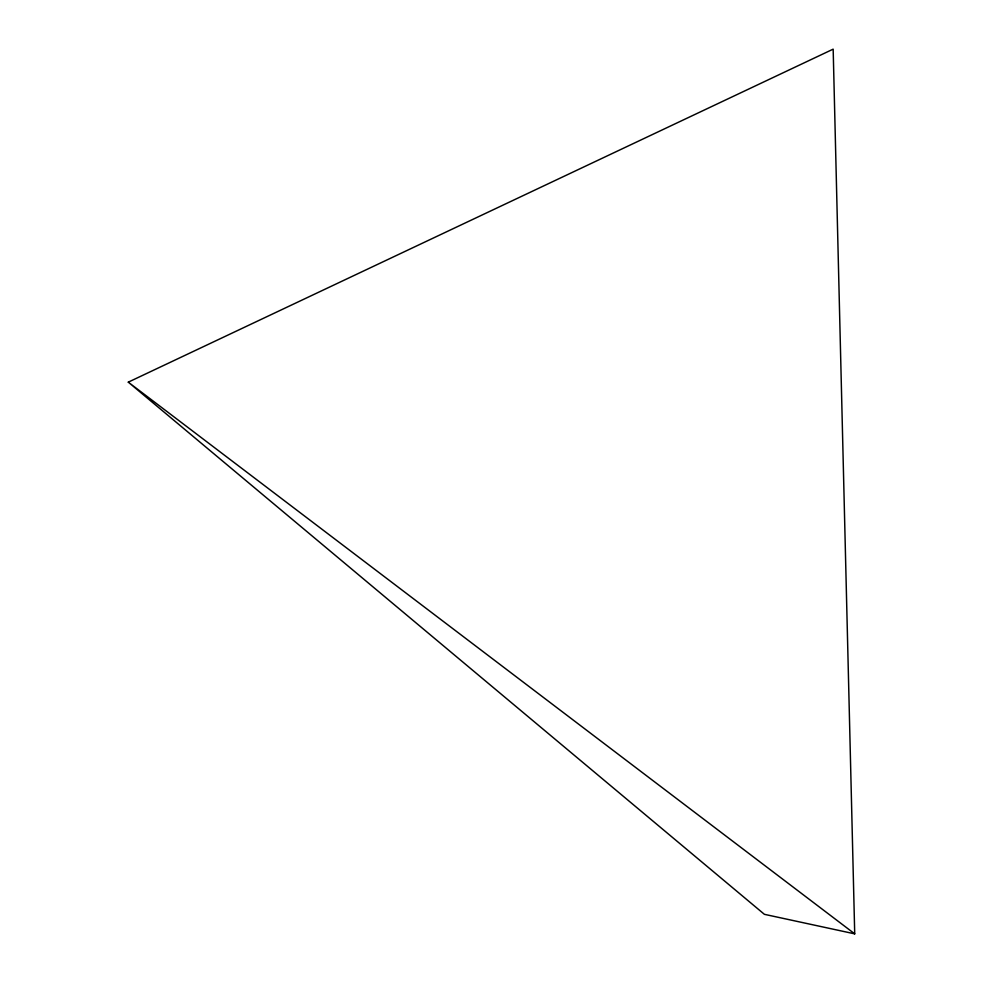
<?xml version="1.0" encoding="UTF-8"?>
<svg xmlns="http://www.w3.org/2000/svg" width="983" height="983" viewBox="0 0 983 983"><rect width="100%" height="100%" fill="white"/><g stroke="black" fill="none" stroke-linecap="round" stroke-linejoin="round"><path stroke-width="1.47" d="M128.281 382.154L833.166 49.15L854.719 933.85L764.405 914.325L128.281 382.154L854.719 933.85"/></g></svg>
